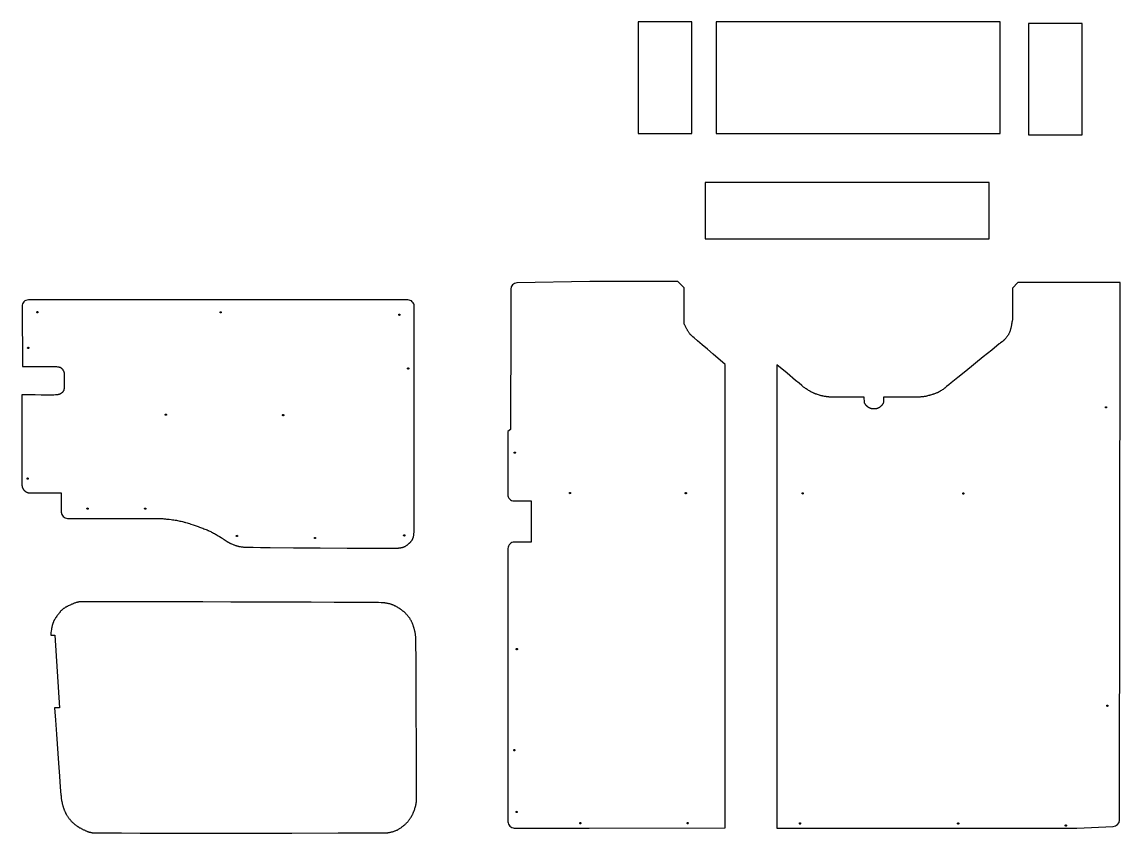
# Model space of a CAD drawing. Extents: x -4720 to 293, y -4033 to 4349.
# Drawn here: x -4589 to -1092, y -4033 to -1449 of the extents above; entities that cross this region are included whole.
import ezdxf

# ---------------------------------------------------------------- set-up
doc = ezdxf.new("R2010")
doc.units = 0
doc.layers.add('Default Layer', color=1, linetype='CONTINUOUS')

msp = doc.modelspace()

# ---------------------------------------------------------------- linework, layer by layer
at = {"layer": 'Default Layer'}
for points in [[(-2455.3, -1449.1), (-2626.3, -1449.1), (-2626.3, -1804.1), (-2455.3, -1804.1), (-2455.3, -1449.1)], [(-1473.5, -1449.1), (-2378.5, -1449.1), (-2378.5, -1804.1), (-1473.5, -1804.1), (-1473.5, -1449.1)], [(-1212.5, -1454.2), (-1383.5, -1454.2), (-1383.5, -1809.2), (-1212.5, -1809.2), (-1212.5, -1454.2)], [(-1508.8, -1960.3), (-2413.8, -1960.3), (-2413.8, -2140.3), (-1508.8, -2140.3), (-1508.8, -1960.3)], [(-4538.2, -2373.9), (-4538.2, -2374.1), (-4538.2, -2374.3), (-4538.3, -2374.5), (-4538.3, -2374.7), (-4538.4, -2374.9), (-4538.5, -2375.1), (-4538.6, -2375.2), (-4538.8, -2375.3), (-4538.9, -2375.5), (-4539.1, -2375.6), (-4539.2, -2375.7), (-4539.4, -2375.8), (-4539.6, -2375.8), (-4539.8, -2375.9), (-4540, -2375.9), (-4540.2, -2375.9), (-4540.4, -2375.9), (-4540.6, -2375.9), (-4540.8, -2375.8), (-4541, -2375.8), (-4541.1, -2375.7), (-4541.3, -2375.6), (-4541.4, -2375.5), (-4541.6, -2375.3), (-4541.7, -2375.2), (-4541.8, -2375.1), (-4541.9, -2374.9), (-4542, -2374.7), (-4542.1, -2374.5), (-4542.1, -2374.3), (-4542.2, -2374.1), (-4542.2, -2373.9), (-4542.2, -2373.7), (-4542.1, -2373.5), (-4542.1, -2373.3), (-4542, -2373.2), (-4541.9, -2373), (-4541.8, -2372.8), (-4541.7, -2372.7), (-4541.6, -2372.5), (-4541.4, -2372.4), (-4541.3, -2372.3), (-4541.1, -2372.2), (-4541, -2372.1), (-4540.8, -2372), (-4540.6, -2372), (-4540.4, -2371.9), (-4540.2, -2371.9), (-4540, -2371.9), (-4539.8, -2372), (-4539.6, -2372), (-4539.4, -2372.1), (-4539.2, -2372.2), (-4539.1, -2372.3), (-4538.9, -2372.4), (-4538.8, -2372.5), (-4538.6, -2372.7), (-4538.5, -2372.8), (-4538.4, -2373), (-4538.3, -2373.2), (-4538.3, -2373.3), (-4538.2, -2373.5), (-4538.2, -2373.7), (-4538.2, -2373.9)], [(-3954.4, -2374.2), (-3954.4, -2374.4), (-3954.4, -2374.6), (-3954.5, -2374.8), (-3954.5, -2374.9), (-3954.6, -2375.1), (-3954.7, -2375.3), (-3954.8, -2375.4), (-3955, -2375.6), (-3955.1, -2375.7), (-3955.3, -2375.8), (-3955.4, -2375.9), (-3955.6, -2376), (-3955.8, -2376.1), (-3956, -2376.1), (-3956.2, -2376.1), (-3956.4, -2376.2), (-3956.6, -2376.1), (-3956.8, -2376.1), (-3957, -2376.1), (-3957.2, -2376), (-3957.3, -2375.9), (-3957.5, -2375.8), (-3957.6, -2375.7), (-3957.8, -2375.6), (-3957.9, -2375.4), (-3958, -2375.3), (-3958.1, -2375.1), (-3958.2, -2374.9), (-3958.3, -2374.8), (-3958.3, -2374.6), (-3958.4, -2374.4), (-3958.4, -2374.2), (-3958.4, -2374), (-3958.3, -2373.8), (-3958.3, -2373.6), (-3958.2, -2373.4), (-3958.1, -2373.2), (-3958, -2373), (-3957.9, -2372.9), (-3957.8, -2372.7), (-3957.6, -2372.6), (-3957.5, -2372.5), (-3957.3, -2372.4), (-3957.2, -2372.3), (-3957, -2372.2), (-3956.8, -2372.2), (-3956.6, -2372.2), (-3956.4, -2372.2), (-3956.2, -2372.2), (-3956, -2372.2), (-3955.8, -2372.2), (-3955.6, -2372.3), (-3955.4, -2372.4), (-3955.3, -2372.5), (-3955.1, -2372.6), (-3955, -2372.7), (-3954.8, -2372.9), (-3954.7, -2373), (-3954.6, -2373.2), (-3954.5, -2373.4), (-3954.5, -2373.6), (-3954.4, -2373.8), (-3954.4, -2374), (-3954.4, -2374.2)], [(-3385.5, -2381.9), (-3385.5, -2382.1), (-3385.5, -2382.3), (-3385.6, -2382.5), (-3385.6, -2382.7), (-3385.7, -2382.8), (-3385.8, -2383), (-3385.9, -2383.2), (-3386.1, -2383.3), (-3386.2, -2383.4), (-3386.4, -2383.5), (-3386.5, -2383.6), (-3386.7, -2383.7), (-3386.9, -2383.8), (-3387.1, -2383.8), (-3387.3, -2383.9), (-3387.5, -2383.9), (-3387.7, -2383.9), (-3387.9, -2383.8), (-3388.1, -2383.8), (-3388.3, -2383.7), (-3388.4, -2383.6), (-3388.6, -2383.5), (-3388.7, -2383.4), (-3388.9, -2383.3), (-3389, -2383.2), (-3389.1, -2383), (-3389.2, -2382.8), (-3389.3, -2382.7), (-3389.4, -2382.5), (-3389.4, -2382.3), (-3389.5, -2382.1), (-3389.5, -2381.9), (-3389.5, -2381.7), (-3389.4, -2381.5), (-3389.4, -2381.3), (-3389.3, -2381.1), (-3389.2, -2380.9), (-3389.1, -2380.8), (-3389, -2380.6), (-3388.9, -2380.5), (-3388.7, -2380.3), (-3388.6, -2380.2), (-3388.4, -2380.1), (-3388.3, -2380), (-3388.1, -2380), (-3387.9, -2379.9), (-3387.7, -2379.9), (-3387.5, -2379.9), (-3387.3, -2379.9), (-3387.1, -2379.9), (-3386.9, -2380), (-3386.7, -2380), (-3386.5, -2380.1), (-3386.4, -2380.2), (-3386.2, -2380.3), (-3386.1, -2380.5), (-3385.9, -2380.6), (-3385.8, -2380.8), (-3385.7, -2380.9), (-3385.6, -2381.1), (-3385.6, -2381.3), (-3385.5, -2381.5), (-3385.5, -2381.7), (-3385.5, -2381.9)], [(-4567.5, -2487.7), (-4567.5, -2487.9), (-4567.5, -2488.1), (-4567.6, -2488.3), (-4567.6, -2488.5), (-4567.7, -2488.7), (-4567.8, -2488.8), (-4567.9, -2489), (-4568.1, -2489.1), (-4568.2, -2489.3), (-4568.4, -2489.4), (-4568.5, -2489.5), (-4568.7, -2489.6), (-4568.9, -2489.6), (-4569.1, -2489.7), (-4569.3, -2489.7), (-4569.5, -2489.7), (-4569.7, -2489.7), (-4569.9, -2489.7), (-4570.1, -2489.6), (-4570.3, -2489.6), (-4570.4, -2489.5), (-4570.6, -2489.4), (-4570.7, -2489.3), (-4570.9, -2489.1), (-4571, -2489), (-4571.1, -2488.8), (-4571.2, -2488.7), (-4571.3, -2488.5), (-4571.4, -2488.3), (-4571.4, -2488.1), (-4571.5, -2487.9), (-4571.5, -2487.7), (-4571.5, -2487.5), (-4571.4, -2487.3), (-4571.4, -2487.1), (-4571.3, -2486.9), (-4571.2, -2486.8), (-4571.1, -2486.6), (-4571, -2486.5), (-4570.9, -2486.3), (-4570.7, -2486.2), (-4570.6, -2486.1), (-4570.4, -2486), (-4570.3, -2485.9), (-4570.1, -2485.8), (-4569.9, -2485.8), (-4569.7, -2485.7), (-4569.5, -2485.7), (-4569.3, -2485.7), (-4569.1, -2485.8), (-4568.9, -2485.8), (-4568.7, -2485.9), (-4568.5, -2486), (-4568.4, -2486.1), (-4568.2, -2486.2), (-4568.1, -2486.3), (-4567.9, -2486.5), (-4567.8, -2486.6), (-4567.7, -2486.8), (-4567.6, -2486.9), (-4567.6, -2487.1), (-4567.5, -2487.3), (-4567.5, -2487.5), (-4567.5, -2487.7)], [(-3357.3, -2553.1), (-3357.3, -2553.3), (-3357.3, -2553.5), (-3357.4, -2553.7), (-3357.4, -2553.9), (-3357.5, -2554), (-3357.6, -2554.2), (-3357.7, -2554.3), (-3357.9, -2554.5), (-3358, -2554.6), (-3358.2, -2554.7), (-3358.3, -2554.8), (-3358.5, -2554.9), (-3358.7, -2555), (-3358.9, -2555), (-3359.1, -2555.1), (-3359.3, -2555.1), (-3359.5, -2555.1), (-3359.7, -2555), (-3359.9, -2555), (-3360.1, -2554.9), (-3360.2, -2554.8), (-3360.4, -2554.7), (-3360.5, -2554.6), (-3360.7, -2554.5), (-3360.8, -2554.3), (-3360.9, -2554.2), (-3361, -2554), (-3361.1, -2553.9), (-3361.2, -2553.7), (-3361.2, -2553.5), (-3361.3, -2553.3), (-3361.3, -2553.1), (-3361.3, -2552.9), (-3361.2, -2552.7), (-3361.2, -2552.5), (-3361.1, -2552.3), (-3361, -2552.1), (-3360.9, -2552), (-3360.8, -2551.8), (-3360.7, -2551.7), (-3360.5, -2551.5), (-3360.4, -2551.4), (-3360.2, -2551.3), (-3360.1, -2551.2), (-3359.9, -2551.2), (-3359.7, -2551.1), (-3359.5, -2551.1), (-3359.3, -2551.1), (-3359.1, -2551.1), (-3358.9, -2551.1), (-3358.7, -2551.2), (-3358.5, -2551.2), (-3358.3, -2551.3), (-3358.2, -2551.4), (-3358, -2551.5), (-3357.9, -2551.7), (-3357.7, -2551.8), (-3357.6, -2552), (-3357.5, -2552.1), (-3357.4, -2552.3), (-3357.4, -2552.5), (-3357.3, -2552.7), (-3357.3, -2552.9), (-3357.3, -2553.1)], [(-1138.7, -2677.1), (-1138.7, -2676.9), (-1138.7, -2676.7), (-1138.6, -2676.5), (-1138.6, -2676.3), (-1138.5, -2676.1), (-1138.4, -2676), (-1138.3, -2675.8), (-1138.1, -2675.7), (-1138, -2675.6), (-1137.8, -2675.4), (-1137.7, -2675.3), (-1137.5, -2675.3), (-1137.3, -2675.2), (-1137.1, -2675.1), (-1136.9, -2675.1), (-1136.7, -2675.1), (-1136.5, -2675.1), (-1136.3, -2675.1), (-1136.1, -2675.2), (-1135.9, -2675.3), (-1135.8, -2675.3), (-1135.6, -2675.4), (-1135.4, -2675.6), (-1135.3, -2675.7), (-1135.2, -2675.8), (-1135.1, -2676), (-1135, -2676.1), (-1134.9, -2676.3), (-1134.8, -2676.5), (-1134.8, -2676.7), (-1134.7, -2676.9), (-1134.7, -2677.1), (-1134.7, -2677.3), (-1134.8, -2677.5), (-1134.8, -2677.7), (-1134.9, -2677.9), (-1135, -2678), (-1135.1, -2678.2), (-1135.2, -2678.4), (-1135.3, -2678.5), (-1135.4, -2678.6), (-1135.6, -2678.8), (-1135.8, -2678.9), (-1135.9, -2678.9), (-1136.1, -2679), (-1136.3, -2679.1), (-1136.5, -2679.1), (-1136.7, -2679.1), (-1136.9, -2679.1), (-1137.1, -2679.1), (-1137.3, -2679), (-1137.5, -2678.9), (-1137.7, -2678.9), (-1137.8, -2678.8), (-1138, -2678.6), (-1138.1, -2678.5), (-1138.3, -2678.4), (-1138.4, -2678.2), (-1138.5, -2678), (-1138.6, -2677.9), (-1138.6, -2677.7), (-1138.7, -2677.5), (-1138.7, -2677.3), (-1138.7, -2677.1)], [(-4129.2, -2700.5), (-4129.2, -2700.7), (-4129.2, -2700.9), (-4129.3, -2701.1), (-4129.3, -2701.3), (-4129.4, -2701.4), (-4129.5, -2701.6), (-4129.6, -2701.8), (-4129.8, -2701.9), (-4129.9, -2702), (-4130.1, -2702.1), (-4130.2, -2702.2), (-4130.4, -2702.3), (-4130.6, -2702.4), (-4130.8, -2702.4), (-4131, -2702.5), (-4131.2, -2702.5), (-4131.4, -2702.5), (-4131.6, -2702.4), (-4131.8, -2702.4), (-4132, -2702.3), (-4132.1, -2702.2), (-4132.3, -2702.1), (-4132.4, -2702), (-4132.6, -2701.9), (-4132.7, -2701.8), (-4132.8, -2701.6), (-4132.9, -2701.4), (-4133, -2701.3), (-4133.1, -2701.1), (-4133.1, -2700.9), (-4133.2, -2700.7), (-4133.2, -2700.5), (-4133.2, -2700.3), (-4133.1, -2700.1), (-4133.1, -2699.9), (-4133, -2699.7), (-4132.9, -2699.5), (-4132.8, -2699.4), (-4132.7, -2699.2), (-4132.6, -2699.1), (-4132.4, -2698.9), (-4132.3, -2698.8), (-4132.1, -2698.7), (-4132, -2698.6), (-4131.8, -2698.6), (-4131.6, -2698.5), (-4131.4, -2698.5), (-4131.2, -2698.5), (-4131, -2698.5), (-4130.8, -2698.5), (-4130.6, -2698.6), (-4130.4, -2698.6), (-4130.2, -2698.7), (-4130.1, -2698.8), (-4129.9, -2698.9), (-4129.8, -2699.1), (-4129.6, -2699.2), (-4129.5, -2699.4), (-4129.4, -2699.5), (-4129.3, -2699.7), (-4129.3, -2699.9), (-4129.2, -2700.1), (-4129.2, -2700.3), (-4129.2, -2700.5)], [(-3755.7, -2701.9), (-3755.7, -2702.1), (-3755.7, -2702.3), (-3755.8, -2702.5), (-3755.8, -2702.6), (-3755.9, -2702.8), (-3756, -2703), (-3756.1, -2703.1), (-3756.3, -2703.3), (-3756.4, -2703.4), (-3756.6, -2703.5), (-3756.7, -2703.6), (-3756.9, -2703.7), (-3757.1, -2703.8), (-3757.3, -2703.8), (-3757.5, -2703.9), (-3757.7, -2703.9), (-3757.9, -2703.9), (-3758.1, -2703.8), (-3758.3, -2703.8), (-3758.5, -2703.7), (-3758.6, -2703.6), (-3758.8, -2703.5), (-3758.9, -2703.4), (-3759.1, -2703.3), (-3759.2, -2703.1), (-3759.3, -2703), (-3759.4, -2702.8), (-3759.5, -2702.6), (-3759.6, -2702.5), (-3759.6, -2702.3), (-3759.7, -2702.1), (-3759.7, -2701.9), (-3759.7, -2701.7), (-3759.6, -2701.5), (-3759.6, -2701.3), (-3759.5, -2701.1), (-3759.4, -2700.9), (-3759.3, -2700.7), (-3759.2, -2700.6), (-3759.1, -2700.5), (-3758.9, -2700.3), (-3758.8, -2700.2), (-3758.6, -2700.1), (-3758.5, -2700), (-3758.3, -2700), (-3758.1, -2699.9), (-3757.9, -2699.9), (-3757.7, -2699.9), (-3757.5, -2699.9), (-3757.3, -2699.9), (-3757.1, -2700), (-3756.9, -2700), (-3756.7, -2700.1), (-3756.6, -2700.2), (-3756.4, -2700.3), (-3756.3, -2700.5), (-3756.1, -2700.6), (-3756, -2700.7), (-3755.9, -2700.9), (-3755.8, -2701.1), (-3755.8, -2701.3), (-3755.7, -2701.5), (-3755.7, -2701.7), (-3755.7, -2701.9)], [(-4569.2, -2904), (-4569.2, -2904.2), (-4569.2, -2904.4), (-4569.3, -2904.6), (-4569.3, -2904.7), (-4569.4, -2904.9), (-4569.5, -2905.1), (-4569.6, -2905.2), (-4569.8, -2905.4), (-4569.9, -2905.5), (-4570.1, -2905.6), (-4570.2, -2905.7), (-4570.4, -2905.8), (-4570.6, -2905.9), (-4570.8, -2905.9), (-4571, -2906), (-4571.2, -2906), (-4571.4, -2906), (-4571.6, -2905.9), (-4571.8, -2905.9), (-4572, -2905.8), (-4572.1, -2905.7), (-4572.3, -2905.6), (-4572.4, -2905.5), (-4572.6, -2905.4), (-4572.7, -2905.2), (-4572.8, -2905.1), (-4572.9, -2904.9), (-4573, -2904.7), (-4573.1, -2904.6), (-4573.1, -2904.4), (-4573.2, -2904.2), (-4573.2, -2904), (-4573.2, -2903.8), (-4573.1, -2903.6), (-4573.1, -2903.4), (-4573, -2903.2), (-4572.9, -2903), (-4572.8, -2902.8), (-4572.7, -2902.7), (-4572.6, -2902.6), (-4572.4, -2902.4), (-4572.3, -2902.3), (-4572.1, -2902.2), (-4572, -2902.1), (-4571.8, -2902.1), (-4571.6, -2902), (-4571.4, -2902), (-4571.2, -2902), (-4571, -2902), (-4570.8, -2902), (-4570.6, -2902.1), (-4570.4, -2902.1), (-4570.2, -2902.2), (-4570.1, -2902.3), (-4569.9, -2902.4), (-4569.8, -2902.6), (-4569.6, -2902.7), (-4569.5, -2902.8), (-4569.4, -2903), (-4569.3, -2903.2), (-4569.3, -2903.4), (-4569.2, -2903.6), (-4569.2, -2903.8), (-4569.2, -2904)], [(-4378.3, -2999.7), (-4378.3, -2999.9), (-4378.3, -3000.1), (-4378.4, -3000.3), (-4378.4, -3000.5), (-4378.5, -3000.7), (-4378.6, -3000.8), (-4378.7, -3001), (-4378.9, -3001.1), (-4379, -3001.3), (-4379.2, -3001.4), (-4379.3, -3001.5), (-4379.5, -3001.6), (-4379.7, -3001.6), (-4379.9, -3001.7), (-4380.1, -3001.7), (-4380.3, -3001.7), (-4380.5, -3001.7), (-4380.7, -3001.7), (-4380.9, -3001.6), (-4381.1, -3001.6), (-4381.2, -3001.5), (-4381.4, -3001.4), (-4381.5, -3001.3), (-4381.7, -3001.1), (-4381.8, -3001), (-4381.9, -3000.8), (-4382, -3000.7), (-4382.1, -3000.5), (-4382.2, -3000.3), (-4382.2, -3000.1), (-4382.3, -2999.9), (-4382.3, -2999.7), (-4382.3, -2999.5), (-4382.2, -2999.3), (-4382.2, -2999.1), (-4382.1, -2998.9), (-4382, -2998.8), (-4381.9, -2998.6), (-4381.8, -2998.4), (-4381.7, -2998.3), (-4381.5, -2998.2), (-4381.4, -2998.1), (-4381.2, -2998), (-4381.1, -2997.9), (-4380.9, -2997.8), (-4380.7, -2997.8), (-4380.5, -2997.7), (-4380.3, -2997.7), (-4380.1, -2997.7), (-4379.9, -2997.8), (-4379.7, -2997.8), (-4379.5, -2997.9), (-4379.3, -2998), (-4379.2, -2998.1), (-4379, -2998.2), (-4378.9, -2998.3), (-4378.7, -2998.4), (-4378.6, -2998.6), (-4378.5, -2998.8), (-4378.4, -2998.9), (-4378.4, -2999.1), (-4378.3, -2999.3), (-4378.3, -2999.5), (-4378.3, -2999.7)], [(-4194.9, -2999.7), (-4194.9, -2999.9), (-4194.9, -3000.1), (-4195, -3000.3), (-4195, -3000.5), (-4195.1, -3000.7), (-4195.2, -3000.8), (-4195.3, -3001), (-4195.5, -3001.1), (-4195.6, -3001.3), (-4195.8, -3001.4), (-4195.9, -3001.5), (-4196.1, -3001.6), (-4196.3, -3001.6), (-4196.5, -3001.7), (-4196.7, -3001.7), (-4196.9, -3001.7), (-4197.1, -3001.7), (-4197.3, -3001.7), (-4197.5, -3001.6), (-4197.7, -3001.6), (-4197.8, -3001.5), (-4198, -3001.4), (-4198.1, -3001.3), (-4198.3, -3001.1), (-4198.4, -3001), (-4198.5, -3000.8), (-4198.6, -3000.7), (-4198.7, -3000.5), (-4198.8, -3000.3), (-4198.8, -3000.1), (-4198.9, -2999.9), (-4198.9, -2999.7), (-4198.9, -2999.5), (-4198.8, -2999.3), (-4198.8, -2999.1), (-4198.7, -2998.9), (-4198.6, -2998.8), (-4198.5, -2998.6), (-4198.4, -2998.4), (-4198.3, -2998.3), (-4198.1, -2998.2), (-4198, -2998.1), (-4197.8, -2998), (-4197.7, -2997.9), (-4197.5, -2997.8), (-4197.3, -2997.8), (-4197.1, -2997.7), (-4196.9, -2997.7), (-4196.7, -2997.7), (-4196.5, -2997.8), (-4196.3, -2997.8), (-4196.1, -2997.9), (-4195.9, -2998), (-4195.8, -2998.1), (-4195.6, -2998.2), (-4195.5, -2998.3), (-4195.3, -2998.4), (-4195.2, -2998.6), (-4195.1, -2998.8), (-4195, -2998.9), (-4195, -2999.1), (-4194.9, -2999.3), (-4194.9, -2999.5), (-4194.9, -2999.7)], [(-3902.7, -3086.8), (-3902.7, -3087), (-3902.7, -3087.2), (-3902.8, -3087.4), (-3902.8, -3087.6), (-3902.9, -3087.8), (-3903, -3087.9), (-3903.1, -3088.1), (-3903.3, -3088.2), (-3903.4, -3088.4), (-3903.6, -3088.5), (-3903.7, -3088.6), (-3903.9, -3088.7), (-3904.1, -3088.7), (-3904.3, -3088.8), (-3904.5, -3088.8), (-3904.7, -3088.8), (-3904.9, -3088.8), (-3905.1, -3088.8), (-3905.3, -3088.7), (-3905.5, -3088.7), (-3905.6, -3088.6), (-3905.8, -3088.5), (-3905.9, -3088.4), (-3906.1, -3088.2), (-3906.2, -3088.1), (-3906.3, -3087.9), (-3906.4, -3087.8), (-3906.5, -3087.6), (-3906.6, -3087.4), (-3906.6, -3087.2), (-3906.7, -3087), (-3906.7, -3086.8), (-3906.7, -3086.6), (-3906.6, -3086.4), (-3906.6, -3086.2), (-3906.5, -3086), (-3906.4, -3085.9), (-3906.3, -3085.7), (-3906.2, -3085.6), (-3906.1, -3085.4), (-3905.9, -3085.3), (-3905.8, -3085.2), (-3905.6, -3085.1), (-3905.5, -3085), (-3905.3, -3084.9), (-3905.1, -3084.9), (-3904.9, -3084.8), (-3904.7, -3084.8), (-3904.5, -3084.8), (-3904.3, -3084.9), (-3904.1, -3084.9), (-3903.9, -3085), (-3903.7, -3085.1), (-3903.6, -3085.2), (-3903.4, -3085.3), (-3903.3, -3085.4), (-3903.1, -3085.6), (-3903, -3085.7), (-3902.9, -3085.9), (-3902.8, -3086), (-3902.8, -3086.2), (-3902.7, -3086.4), (-3902.7, -3086.6), (-3902.7, -3086.8)], [(-3654, -3093.4), (-3654, -3093.6), (-3654, -3093.8), (-3654.1, -3094), (-3654.1, -3094.2), (-3654.2, -3094.4), (-3654.3, -3094.6), (-3654.4, -3094.7), (-3654.6, -3094.8), (-3654.7, -3095), (-3654.9, -3095.1), (-3655, -3095.2), (-3655.2, -3095.3), (-3655.4, -3095.3), (-3655.6, -3095.4), (-3655.8, -3095.4), (-3656, -3095.4), (-3656.2, -3095.4), (-3656.4, -3095.4), (-3656.6, -3095.3), (-3656.8, -3095.3), (-3656.9, -3095.2), (-3657.1, -3095.1), (-3657.2, -3095), (-3657.4, -3094.8), (-3657.5, -3094.7), (-3657.6, -3094.6), (-3657.7, -3094.4), (-3657.8, -3094.2), (-3657.9, -3094), (-3657.9, -3093.8), (-3658, -3093.6), (-3658, -3093.4), (-3658, -3093.2), (-3657.9, -3093), (-3657.9, -3092.8), (-3657.8, -3092.7), (-3657.7, -3092.5), (-3657.6, -3092.3), (-3657.5, -3092.2), (-3657.4, -3092), (-3657.2, -3091.9), (-3657.1, -3091.8), (-3656.9, -3091.7), (-3656.8, -3091.6), (-3656.6, -3091.5), (-3656.4, -3091.5), (-3656.2, -3091.4), (-3656, -3091.4), (-3655.8, -3091.4), (-3655.6, -3091.5), (-3655.4, -3091.5), (-3655.2, -3091.6), (-3655, -3091.7), (-3654.9, -3091.8), (-3654.7, -3091.9), (-3654.6, -3092), (-3654.4, -3092.2), (-3654.3, -3092.3), (-3654.2, -3092.5), (-3654.1, -3092.7), (-3654.1, -3092.8), (-3654, -3093), (-3654, -3093.2), (-3654, -3093.4)], [(-3369.6, -3085), (-3369.6, -3085.3), (-3369.6, -3085.4), (-3369.7, -3085.6), (-3369.7, -3085.8), (-3369.8, -3086), (-3369.9, -3086.2), (-3370, -3086.3), (-3370.2, -3086.5), (-3370.3, -3086.6), (-3370.5, -3086.7), (-3370.6, -3086.8), (-3370.8, -3086.9), (-3371, -3087), (-3371.2, -3087), (-3371.4, -3087), (-3371.6, -3087), (-3371.8, -3087), (-3372, -3087), (-3372.2, -3087), (-3372.4, -3086.9), (-3372.5, -3086.8), (-3372.7, -3086.7), (-3372.8, -3086.6), (-3373, -3086.5), (-3373.1, -3086.3), (-3373.2, -3086.2), (-3373.3, -3086), (-3373.4, -3085.8), (-3373.5, -3085.6), (-3373.5, -3085.4), (-3373.6, -3085.3), (-3373.6, -3085), (-3373.6, -3084.8), (-3373.5, -3084.6), (-3373.5, -3084.5), (-3373.4, -3084.3), (-3373.3, -3084.1), (-3373.2, -3083.9), (-3373.1, -3083.8), (-3373, -3083.6), (-3372.8, -3083.5), (-3372.7, -3083.4), (-3372.5, -3083.3), (-3372.4, -3083.2), (-3372.2, -3083.1), (-3372, -3083.1), (-3371.8, -3083.1), (-3371.6, -3083), (-3371.4, -3083.1), (-3371.2, -3083.1), (-3371, -3083.1), (-3370.8, -3083.2), (-3370.6, -3083.3), (-3370.5, -3083.4), (-3370.3, -3083.5), (-3370.2, -3083.6), (-3370, -3083.8), (-3369.9, -3083.9), (-3369.8, -3084.1), (-3369.7, -3084.3), (-3369.7, -3084.5), (-3369.6, -3084.6), (-3369.6, -3084.8), (-3369.6, -3085)], [(-4408, -3297.2), (-4409, -3297.4), (-4410, -3297.6), (-4411, -3297.8), (-4412.1, -3298), (-4413.1, -3298.3), (-4414.2, -3298.6), (-4416.3, -3299.2), (-4418.4, -3299.9), (-4420.5, -3300.6), (-4422.6, -3301.3), (-4424.7, -3302.1), (-4426.7, -3302.9), (-4428.7, -3303.7), (-4430.6, -3304.5), (-4432.5, -3305.3), (-4434.2, -3306.1), (-4435.9, -3306.9), (-4439, -3308.3), (-4441.8, -3309.6), (-4443.2, -3310.3), (-4444.6, -3311.1), (-4446, -3311.8), (-4447.4, -3312.6), (-4448.8, -3313.3), (-4450.2, -3314.1), (-4451.6, -3314.9), (-4452.9, -3315.8), (-4454.2, -3316.6), (-4455.5, -3317.4), (-4456.8, -3318.3), (-4458, -3319.2), (-4459.1, -3320.1), (-4460.3, -3321), (-4461.3, -3321.9), (-4462.4, -3322.9), (-4463.4, -3323.8), (-4464.4, -3324.8), (-4465.4, -3325.9), (-4466.4, -3326.9), (-4467.3, -3328), (-4468.2, -3329.1), (-4469.1, -3330.2), (-4470, -3331.3), (-4471.8, -3333.5), (-4473.5, -3335.8), (-4475.3, -3338.1), (-4477, -3340.4), (-4478.8, -3342.8), (-4480.5, -3345.3), (-4481.4, -3346.6), (-4482.2, -3347.9), (-4483, -3349.1), (-4483.8, -3350.4), (-4484.6, -3351.6), (-4485.3, -3352.9), (-4486, -3354.1), (-4486.7, -3355.3), (-4487.3, -3356.4), (-4487.9, -3357.6), (-4488.4, -3358.7), (-4488.9, -3359.8), (-4489.3, -3361), (-4489.8, -3362.1), (-4490.2, -3363.3), (-4490.6, -3364.4), (-4491, -3365.6), (-4491.4, -3366.8), (-4491.8, -3368), (-4492.1, -3369.2), (-4492.8, -3371.6), (-4493.4, -3374), (-4494, -3376.4), (-4494.2, -3377.6), (-4494.5, -3379), (-4494.8, -3380.4), (-4495, -3382), (-4495.5, -3385.2), (-4496, -3388.6), (-4496.9, -3395.8), (-4497.4, -3399.3), (-4497.9, -3402.7), (-4484.7, -3402.7), (-4469.8, -3633.9), (-4485.9, -3633.9), (-4482.9, -3673.5), (-4479.7, -3718.1), (-4472.9, -3810.4), (-4469.9, -3852.1), (-4468.5, -3870.4), (-4467.3, -3886.6), (-4466.2, -3900.3), (-4465.3, -3911.1), (-4465, -3915.3), (-4464.7, -3918.6), (-4464.4, -3921), (-4464.3, -3922.5), (-4464, -3924.4), (-4463.6, -3926.3), (-4463.3, -3928.3), (-4463, -3930.3), (-4462.6, -3932.2), (-4462.2, -3934.2), (-4461.8, -3936.2), (-4461.4, -3938.1), (-4460.9, -3940), (-4460.5, -3941.9), (-4460, -3943.8), (-4459.5, -3945.6), (-4459, -3947.4), (-4458.5, -3949.2), (-4458, -3950.9), (-4457.5, -3952.5), (-4456.9, -3954.1), (-4456.4, -3955.6), (-4455.8, -3957.2), (-4455.2, -3958.8), (-4454.6, -3960.4), (-4453.9, -3961.9), (-4453.3, -3963.5), (-4452.6, -3965), (-4451.9, -3966.5), (-4451.2, -3968.1), (-4450.4, -3969.6), (-4449.7, -3971.1), (-4448.9, -3972.5), (-4448.1, -3974), (-4447.2, -3975.4), (-4446.4, -3976.9), (-4445.4, -3978.3), (-4444.4, -3979.8), (-4443.3, -3981.4), (-4442.2, -3983), (-4441, -3984.6), (-4439.8, -3986.2), (-4438.5, -3987.9), (-4437.2, -3989.5), (-4435.9, -3991.1), (-4434.5, -3992.7), (-4433.2, -3994.2), (-4431.9, -3995.7), (-4430.5, -3997.2), (-4429.2, -3998.5), (-4428, -3999.8), (-4426.8, -4001), (-4425.5, -4002.1), (-4424.3, -4003.2), (-4423, -4004.3), (-4421.8, -4005.3), (-4420.5, -4006.3), (-4419.1, -4007.3), (-4417.8, -4008.3), (-4416.4, -4009.3), (-4415.1, -4010.2), (-4413.7, -4011.1), (-4412.3, -4012), (-4410.9, -4012.9), (-4409.5, -4013.8), (-4408.1, -4014.7), (-4405.3, -4016.4), (-4403.8, -4017.2), (-4402.2, -4018.1), (-4400.5, -4019), (-4398.8, -4019.9), (-4397, -4020.9), (-4395.2, -4021.8), (-4393.3, -4022.7), (-4391.5, -4023.6), (-4389.6, -4024.4), (-4387.8, -4025.2), (-4386.1, -4026), (-4384.4, -4026.7), (-4382.8, -4027.4), (-4381.3, -4028), (-4379.9, -4028.5), (-4378.7, -4029), (-4377.5, -4029.4), (-4376.3, -4029.7), (-4375.1, -4030.1), (-4373.9, -4030.4), (-4372.6, -4030.7), (-4371.4, -4031), (-4370.2, -4031.3), (-4369, -4031.5), (-4367.7, -4031.8), (-4366.5, -4032), (-4365.3, -4032.2), (-4364, -4032.4), (-4361.5, -4032.7), (-4359.1, -4033), (-4358.1, -4033), (-4355.8, -4033), (-4347.7, -4033.1), (-4334.9, -4033.1), (-4317.8, -4033.2), (-4272, -4033.2), (-4213, -4033.3), (-4143.5, -4033.3), (-4066, -4033.3), (-3897.8, -4033.3), (-3729.6, -4033.3), (-3582.6, -4033.2), (-3523.7, -4033.1), (-3478, -4033.1), (-3448.2, -4033), (-3440, -4033), (-3436.9, -4033), (-3432.2, -4032.8), (-3429.8, -4032.7), (-3427.5, -4032.5), (-3425.2, -4032.3), (-3424, -4032.2), (-3422.9, -4032), (-3421.7, -4031.9), (-3420.5, -4031.7), (-3419.4, -4031.5), (-3418.3, -4031.3), (-3417, -4031), (-3415.7, -4030.7), (-3414.2, -4030.3), (-3412.7, -4029.9), (-3411, -4029.5), (-3409.3, -4029), (-3407.5, -4028.5), (-3405.7, -4027.9), (-3403.9, -4027.3), (-3402, -4026.7), (-3400.2, -4026), (-3398.4, -4025.3), (-3396.6, -4024.6), (-3394.8, -4023.8), (-3393.2, -4023), (-3392.3, -4022.6), (-3391.6, -4022.2), (-3390.8, -4021.7), (-3390, -4021.3), (-3388.3, -4020.3), (-3386.5, -4019.2), (-3384.7, -4018), (-3382.9, -4016.7), (-3381, -4015.3), (-3379.1, -4014), (-3377.3, -4012.5), (-3375.4, -4011.1), (-3373.6, -4009.6), (-3371.8, -4008.1), (-3370.1, -4006.7), (-3368.5, -4005.2), (-3367, -4003.8), (-3365.6, -4002.5), (-3364.3, -4001.2), (-3363, -3999.9), (-3361.8, -3998.6), (-3360.6, -3997.2), (-3359.4, -3995.8), (-3358.2, -3994.3), (-3357.1, -3992.8), (-3356, -3991.4), (-3354.9, -3989.9), (-3353.8, -3988.4), (-3352.8, -3986.9), (-3351.8, -3985.4), (-3350.9, -3984), (-3350, -3982.5), (-3349.1, -3981.1), (-3348.3, -3979.8), (-3347.6, -3978.5), (-3346.8, -3977.2), (-3346.1, -3975.9), (-3345.5, -3974.5), (-3344.8, -3973.2), (-3344.2, -3971.8), (-3343.6, -3970.4), (-3343, -3969), (-3342.4, -3967.6), (-3341.8, -3966.2), (-3341.3, -3964.8), (-3340.3, -3962.1), (-3339.3, -3959.4), (-3338.5, -3956.8), (-3337.6, -3954.2), (-3336.8, -3951.6), (-3336, -3949), (-3335.7, -3947.7), (-3335.3, -3946.4), (-3335, -3945.1), (-3334.7, -3943.8), (-3334.4, -3942.5), (-3334.1, -3941.2), (-3333.9, -3939.9), (-3333.6, -3938.5), (-3333.4, -3937.2), (-3333.3, -3935.9), (-3333.2, -3935.2), (-3333.2, -3933.8), (-3333.1, -3928.9), (-3333.1, -3921.5), (-3333, -3911.6), (-3333, -3885.6), (-3333, -3852.1), (-3333.1, -3812.7), (-3333.1, -3769), (-3333.2, -3722.2), (-3333.4, -3673.9), (-3333.5, -3625.6), (-3333.7, -3578.7), (-3333.9, -3534.7), (-3334.1, -3495.1), (-3334.3, -3461.2), (-3334.4, -3447), (-3334.5, -3434.7), (-3334.6, -3424.6), (-3334.8, -3416.9), (-3334.9, -3411.7), (-3334.9, -3410.1), (-3335, -3409.3), (-3335.2, -3407.3), (-3335.4, -3405.2), (-3335.7, -3403.1), (-3336, -3401), (-3336.3, -3399), (-3336.7, -3396.9), (-3337.1, -3394.8), (-3337.5, -3392.7), (-3337.9, -3390.7), (-3338.3, -3388.7), (-3338.8, -3386.7), (-3339.2, -3384.8), (-3339.7, -3382.9), (-3340.2, -3381), (-3340.7, -3379.3), (-3341.3, -3377.6), (-3341.8, -3375.9), (-3342.3, -3374.3), (-3342.9, -3372.6), (-3343.5, -3371), (-3344.1, -3369.3), (-3344.7, -3367.7), (-3345.4, -3366.1), (-3346.1, -3364.5), (-3346.8, -3362.9), (-3347.5, -3361.3), (-3348.2, -3359.7), (-3349, -3358.1), (-3349.8, -3356.6), (-3350.7, -3355.1), (-3351.6, -3353.6), (-3352.5, -3352.1), (-3353.4, -3350.6), (-3354.4, -3349.1), (-3355.5, -3347.6), (-3356.6, -3346.1), (-3357.8, -3344.6), (-3359, -3343.1), (-3360.2, -3341.6), (-3361.4, -3340.1), (-3362.7, -3338.7), (-3364, -3337.3), (-3365.2, -3335.9), (-3366.5, -3334.6), (-3367.7, -3333.3), (-3368.9, -3332.1), (-3370.1, -3331), (-3371.3, -3329.9), (-3372.4, -3328.8), (-3373.6, -3327.8), (-3374.7, -3326.9), (-3375.9, -3325.9), (-3377.1, -3324.9), (-3378.4, -3324), (-3379.6, -3323.1), (-3380.9, -3322.2), (-3382.2, -3321.3), (-3383.4, -3320.5), (-3386, -3318.8), (-3388.6, -3317.2), (-3391.2, -3315.6), (-3393.7, -3314), (-3396.3, -3312.5), (-3399, -3311), (-3400.3, -3310.3), (-3401.6, -3309.6), (-3403, -3308.9), (-3404.3, -3308.2), (-3405.7, -3307.6), (-3407.1, -3307), (-3408.4, -3306.4), (-3409.8, -3305.8), (-3411.2, -3305.3), (-3412.7, -3304.8), (-3414.1, -3304.3), (-3415.7, -3303.9), (-3417.3, -3303.4), (-3419, -3303), (-3420.8, -3302.6), (-3422.6, -3302.2), (-3424.4, -3301.9), (-3426.3, -3301.5), (-3428.2, -3301.2), (-3430.1, -3300.9), (-3432.1, -3300.6), (-3434, -3300.3), (-3435.9, -3300.1), (-3437.8, -3299.9), (-3439.7, -3299.7), (-3441.6, -3299.5), (-3442.7, -3299.4), (-3445.2, -3299.4), (-3453.9, -3299.3), (-3467.4, -3299.2), (-3485.4, -3299), (-3533.4, -3298.8), (-3595.1, -3298.5), (-3667.8, -3298.2), (-3748.8, -3297.9), (-3835.2, -3297.6), (-3924.4, -3297.3), (-4013.5, -3297), (-4100, -3296.8), (-4181, -3296.7), (-4218.6, -3296.7), (-4253.8, -3296.6), (-4286.2, -3296.6), (-4315.6, -3296.6), (-4341.5, -3296.6), (-4363.7, -3296.7), (-4381.8, -3296.8), (-4389.2, -3296.8), (-4395.4, -3296.9), (-4400.5, -3296.9), (-4404.3, -3297), (-4406.8, -3297.1), (-4407.5, -3297.1), (-4408, -3297.2)], [(-1134.5, -3627.9), (-1134.5, -3627.7), (-1134.4, -3627.5), (-1134.4, -3627.3), (-1134.3, -3627.1), (-1134.2, -3626.9), (-1134.1, -3626.8), (-1134, -3626.6), (-1133.9, -3626.5), (-1133.8, -3626.3), (-1133.6, -3626.2), (-1133.4, -3626.1), (-1133.3, -3626), (-1133.1, -3626), (-1132.9, -3625.9), (-1132.7, -3625.9), (-1132.5, -3625.9), (-1132.3, -3625.9), (-1132.1, -3625.9), (-1131.9, -3626), (-1131.7, -3626), (-1131.5, -3626.1), (-1131.4, -3626.2), (-1131.2, -3626.3), (-1131.1, -3626.5), (-1130.9, -3626.6), (-1130.8, -3626.8), (-1130.7, -3626.9), (-1130.6, -3627.1), (-1130.6, -3627.3), (-1130.5, -3627.5), (-1130.5, -3627.7), (-1130.5, -3627.9), (-1130.5, -3628.1), (-1130.5, -3628.3), (-1130.6, -3628.5), (-1130.6, -3628.7), (-1130.7, -3628.8), (-1130.8, -3629), (-1130.9, -3629.1), (-1131.1, -3629.3), (-1131.2, -3629.4), (-1131.4, -3629.5), (-1131.5, -3629.6), (-1131.7, -3629.7), (-1131.9, -3629.8), (-1132.1, -3629.8), (-1132.3, -3629.9), (-1132.5, -3629.9), (-1132.7, -3629.9), (-1132.9, -3629.8), (-1133.1, -3629.8), (-1133.3, -3629.7), (-1133.4, -3629.6), (-1133.6, -3629.5), (-1133.8, -3629.4), (-1133.9, -3629.3), (-1134, -3629.1), (-1134.1, -3629), (-1134.2, -3628.8), (-1134.3, -3628.7), (-1134.4, -3628.5), (-1134.4, -3628.3), (-1134.5, -3628.1), (-1134.5, -3627.9)], [(-1266.4, -4009.3), (-1266.3, -4009.1), (-1266.3, -4008.9), (-1266.3, -4008.7), (-1266.2, -4008.5), (-1266.1, -4008.4), (-1266, -4008.2), (-1265.9, -4008), (-1265.8, -4007.9), (-1265.6, -4007.8), (-1265.5, -4007.7), (-1265.3, -4007.6), (-1265.1, -4007.5), (-1264.9, -4007.4), (-1264.8, -4007.3), (-1264.6, -4007.3), (-1264.4, -4007.3), (-1264.1, -4007.3), (-1263.9, -4007.3), (-1263.8, -4007.4), (-1263.6, -4007.5), (-1263.4, -4007.6), (-1263.2, -4007.7), (-1263.1, -4007.8), (-1262.9, -4007.9), (-1262.8, -4008), (-1262.7, -4008.2), (-1262.6, -4008.4), (-1262.5, -4008.5), (-1262.4, -4008.7), (-1262.4, -4008.9), (-1262.4, -4009.1), (-1262.4, -4009.3), (-1262.4, -4009.5), (-1262.4, -4009.7), (-1262.4, -4009.9), (-1262.5, -4010.1), (-1262.6, -4010.3), (-1262.7, -4010.4), (-1262.8, -4010.6), (-1262.9, -4010.7), (-1263.1, -4010.9), (-1263.2, -4011), (-1263.4, -4011.1), (-1263.6, -4011.2), (-1263.8, -4011.2), (-1263.9, -4011.3), (-1264.1, -4011.3), (-1264.4, -4011.3), (-1264.6, -4011.3), (-1264.8, -4011.3), (-1264.9, -4011.2), (-1265.1, -4011.2), (-1265.3, -4011.1), (-1265.5, -4011), (-1265.6, -4010.9), (-1265.8, -4010.7), (-1265.9, -4010.6), (-1266, -4010.4), (-1266.1, -4010.3), (-1266.2, -4010.1), (-1266.3, -4009.9), (-1266.3, -4009.7), (-1266.3, -4009.5), (-1266.4, -4009.3)]]:
    msp.add_lwpolyline(points, close=True, dxfattribs=at)
for points in [[(-2349.4, -4016.9), (-2349.4, -2540), (-2388.1, -2507.3), (-2406.3, -2491.8), (-2422.9, -2477.7), (-2437.2, -2465.5), (-2448.5, -2455.9), (-2452.7, -2452.2), (-2456, -2449.4), (-2458.2, -2447.4), (-2458.8, -2446.9), (-2459.2, -2446.5), (-2459.9, -2445.8), (-2460.5, -2445), (-2461.2, -2444.2), (-2461.8, -2443.4), (-2462.4, -2442.6), (-2463, -2441.8), (-2464.2, -2440.1), (-2465.3, -2438.4), (-2466.4, -2436.7), (-2467.5, -2435), (-2468.6, -2433.2), (-2469.1, -2432.3), (-2469.6, -2431.4), (-2470.6, -2429.5), (-2471.7, -2427.5), (-2472.7, -2425.4), (-2474.7, -2421.2), (-2475.7, -2419.2), (-2476.7, -2417.1), (-2477.2, -2416.2), (-2477.7, -2415.3), (-2478.8, -2413.5), (-2479.3, -2412.6), (-2479.5, -2412.1), (-2479.7, -2411.6), (-2479.9, -2411.1), (-2480.1, -2410.7), (-2480.2, -2410.2), (-2480.4, -2409.7), (-2480.5, -2409.1), (-2480.6, -2408.5), (-2480.6, -2407.8), (-2480.6, -2407.1), (-2480.7, -2406.3), (-2480.7, -2405.5), (-2480.6, -2403.8), (-2480.5, -2400.1), (-2480.4, -2398.3), (-2480.4, -2396.6), (-2480.4, -2296.6), (-2500.7, -2276.3), (-2780.9, -2276.3), (-3012.8, -2280.7, 0.408335), (-3032.5, -2300.7), (-3032.5, -2400.7), (-3033.1, -2748), (-3041.7, -2753.6), (-3042, -2954.9, 0.414756), (-3022, -2974.9), (-2967, -2974.9), (-2967, -3106.6), (-3021.3, -3106.6, 0.414214), (-3041.3, -3126.6), (-3041.3, -3997.3, 0.414214), (-3021.3, -4017.3), (-2783.2, -4017.3), (-2349.4, -4016.9)], [(-2184.5, -2541.1), (-2184.5, -4018), (-1229.4, -4017.7), (-1113.6, -4012.1, 0.413909), (-1093.6, -3992.1), (-1091.9, -2379.5), (-1091.9, -2279.5), (-1417.4, -2279.5), (-1434.8, -2296.8), (-1434.8, -2396.8), (-1435.7, -2402.9), (-1436.2, -2406), (-1436.7, -2409), (-1437.3, -2412.3), (-1437.9, -2416), (-1438.3, -2417.9), (-1438.6, -2419.8), (-1439, -2421.7), (-1439.5, -2423.5), (-1439.9, -2425.4), (-1440.4, -2427.4), (-1441, -2429.4), (-1441.6, -2431.5), (-1442.2, -2433.5), (-1442.9, -2435.5), (-1443.2, -2436.4), (-1443.5, -2437.4), (-1443.9, -2438.2), (-1444.2, -2439), (-1444.9, -2440.6), (-1445.7, -2442.1), (-1446.4, -2443.7), (-1447.3, -2445.2), (-1448.2, -2446.7), (-1449.1, -2448.1), (-1450, -2449.6), (-1451, -2451), (-1452, -2452.4), (-1453.1, -2453.8), (-1454.2, -2455.1), (-1455.4, -2456.5), (-1456.6, -2457.8), (-1457.8, -2459.2), (-1459, -2460.5), (-1460.3, -2461.7), (-1461, -2462.4), (-1461.7, -2463.1), (-1462.6, -2463.8), (-1463.5, -2464.6), (-1465.5, -2466.3), (-1467.6, -2468), (-1472.1, -2471.7), (-1474.3, -2473.5), (-1476.4, -2475.2), (-1500.4, -2494.6), (-1527.4, -2516.5), (-1583.2, -2561.7), (-1608.4, -2582.1), (-1629.3, -2599), (-1637.6, -2605.6), (-1644.1, -2610.9), (-1648.6, -2614.5), (-1650.1, -2615.6), (-1650.9, -2616.3), (-1653.3, -2617.9), (-1655.7, -2619.7), (-1658.3, -2621.4), (-1660.8, -2623.1), (-1663.2, -2624.7), (-1665.6, -2626.2), (-1666.7, -2626.8), (-1667.8, -2627.5), (-1668.8, -2628), (-1669.7, -2628.5), (-1670.6, -2629), (-1671.6, -2629.5), (-1672.5, -2629.9), (-1673.5, -2630.3), (-1675.4, -2631.2), (-1677.4, -2632), (-1679.3, -2632.7), (-1681.2, -2633.4), (-1683.1, -2634.1), (-1684.9, -2634.7), (-1686.7, -2635.3), (-1688.4, -2635.9), (-1690.2, -2636.4), (-1692, -2636.9), (-1695.6, -2637.8), (-1697.4, -2638.3), (-1699.2, -2638.8), (-1700.8, -2639.3), (-1702.3, -2639.7), (-1705.5, -2640.7), (-1707.1, -2641.2), (-1708.6, -2641.6), (-1710.2, -2642), (-1711, -2642.2), (-1711.8, -2642.4), (-1713.5, -2642.7), (-1715.4, -2642.9), (-1717.4, -2643.2), (-1719.5, -2643.4), (-1721.6, -2643.6), (-1723.8, -2643.8), (-1725.9, -2643.9), (-1728, -2644.1), (-1729.8, -2644.1), (-1733, -2644.1), (-1743.1, -2644.2), (-1757.2, -2644.2), (-1774.1, -2644.2), (-1811.3, -2644.1), (-1829.4, -2644.1), (-1845.4, -2644.1), (-1845.4, -2662), (-1846, -2663.3), (-1846.7, -2664.5), (-1847.3, -2665.6), (-1848, -2666.8), (-1848.7, -2667.9), (-1849.5, -2668.9), (-1850.3, -2669.9), (-1851.1, -2670.9), (-1851.9, -2671.8), (-1852.7, -2672.7), (-1853.6, -2673.6), (-1854.5, -2674.4), (-1855.4, -2675.2), (-1856.4, -2675.9), (-1857.3, -2676.6), (-1858.3, -2677.2), (-1859.3, -2677.9), (-1860.3, -2678.4), (-1861.4, -2679), (-1862.4, -2679.5), (-1863.5, -2679.9), (-1864.5, -2680.3), (-1865.6, -2680.7), (-1866.7, -2681), (-1867.8, -2681.3), (-1868.9, -2681.6), (-1870, -2681.8), (-1871.1, -2682), (-1872.3, -2682.1), (-1873.4, -2682.2), (-1874.5, -2682.3), (-1875.6, -2682.3), (-1876.8, -2682.3), (-1877.9, -2682.2), (-1879, -2682.1), (-1880.2, -2682), (-1881.3, -2681.8), (-1882.4, -2681.6), (-1883.5, -2681.3), (-1884.6, -2681), (-1885.7, -2680.7), (-1886.8, -2680.3), (-1887.9, -2679.9), (-1888.9, -2679.5), (-1890, -2679), (-1891, -2678.4), (-1892, -2677.9), (-1893, -2677.2), (-1894, -2676.6), (-1895, -2675.9), (-1896, -2675.2), (-1896.9, -2674.4), (-1897.8, -2673.6), (-1898.7, -2672.7), (-1899.6, -2671.8), (-1900.4, -2670.9), (-1901.2, -2669.9), (-1902, -2668.9), (-1902.8, -2667.8), (-1903.5, -2666.8), (-1904.2, -2665.6), (-1904.9, -2664.5), (-1905.6, -2663.2), (-1906.2, -2662), (-1906.6, -2644.2), (-1938.3, -2644.2), (-1972.8, -2644.2), (-1988.5, -2644.2), (-2001.8, -2644.2), (-2011.5, -2644.2), (-2014.8, -2644.2), (-2016.8, -2644.2), (-2018.1, -2644.1), (-2019.5, -2644), (-2020.9, -2643.9), (-2022.4, -2643.7), (-2023.8, -2643.6), (-2025.3, -2643.4), (-2026.7, -2643.2), (-2028.1, -2642.9), (-2030.9, -2642.5), (-2033.5, -2642), (-2035.9, -2641.6), (-2038, -2641.2), (-2039, -2641), (-2040, -2640.8), (-2041.9, -2640.4), (-2043.8, -2639.9), (-2045.7, -2639.4), (-2047.5, -2638.9), (-2049.3, -2638.3), (-2052.5, -2637.3), (-2055.4, -2636.4), (-2058.1, -2635.5), (-2060.6, -2634.6), (-2061.8, -2634.2), (-2063, -2633.7), (-2064.4, -2633.2), (-2066, -2632.5), (-2067.7, -2631.6), (-2069.6, -2630.8), (-2071.5, -2629.9), (-2073.2, -2629), (-2074.9, -2628.2), (-2076.3, -2627.4), (-2077.6, -2626.7), (-2078.8, -2626), (-2080.1, -2625.3), (-2081.3, -2624.6), (-2083.8, -2623.1), (-2086.2, -2621.6), (-2088.9, -2620), (-2091.8, -2618.2), (-2093.3, -2617.2), (-2094.8, -2616.3), (-2096.2, -2615.3), (-2097.6, -2614.3), (-2098.4, -2613.7), (-2100, -2612.3), (-2105.7, -2607.6), (-2114.2, -2600.5), (-2125.1, -2591.3), (-2152.5, -2568.1), (-2184.5, -2541.1)], [(-4567.6, -2949.6), (-4464, -2949.6), (-4464, -3011, 0.414043), (-4444, -3031), (-4360.9, -3031.1), (-4342.6, -3031.1), (-4324.4, -3031.1), (-4288.8, -3031), (-4224.2, -3030.8), (-4197.2, -3030.8), (-4185.5, -3030.8), (-4175.1, -3030.8), (-4166.2, -3030.8), (-4158.9, -3030.9), (-4155.9, -3030.9), (-4153.3, -3031), (-4151.2, -3031), (-4149.6, -3031.1), (-4146.8, -3031.3), (-4143.8, -3031.4), (-4140.9, -3031.7), (-4137.9, -3031.9), (-4134.8, -3032.2), (-4131.8, -3032.5), (-4128.8, -3032.8), (-4125.8, -3033.1), (-4120, -3033.7), (-4114.6, -3034.4), (-4109.6, -3035), (-4105.4, -3035.7), (-4101.5, -3036.3), (-4097.6, -3036.9), (-4093.8, -3037.6), (-4089.9, -3038.4), (-4086.1, -3039.2), (-4082.3, -3040), (-4078.5, -3040.9), (-4074.7, -3041.9), (-4072.8, -3042.4), (-4070.9, -3042.9), (-4069, -3043.4), (-4067.1, -3044), (-4063.3, -3045.1), (-4059.5, -3046.3), (-4055.7, -3047.6), (-4051.9, -3048.8), (-4044.4, -3051.4), (-4034.3, -3054.9), (-4027.8, -3057.1), (-4024.3, -3058.3), (-4020.8, -3059.6), (-4017.2, -3060.9), (-4013.5, -3062.2), (-4009.9, -3063.6), (-4006.4, -3064.9), (-4003, -3066.3), (-3999.7, -3067.6), (-3996.6, -3068.9), (-3995.2, -3069.6), (-3993.8, -3070.2), (-3991, -3071.5), (-3988.1, -3073), (-3985.2, -3074.5), (-3982.2, -3076), (-3979.2, -3077.7), (-3976.2, -3079.3), (-3973.3, -3081), (-3970.4, -3082.6), (-3967.5, -3084.3), (-3964.8, -3085.9), (-3959.7, -3088.9), (-3955.3, -3091.5), (-3951.8, -3093.7), (-3950.2, -3094.6), (-3948.6, -3095.6), (-3947, -3096.7), (-3945.4, -3097.8), (-3942.1, -3100), (-3938.8, -3102.2), (-3935.7, -3104.3), (-3932.7, -3106.3), (-3931.4, -3107.1), (-3930.1, -3107.9), (-3928.9, -3108.6), (-3927.9, -3109.2), (-3926.9, -3109.7), (-3925.8, -3110.3), (-3924.7, -3110.8), (-3923.7, -3111.3), (-3921.5, -3112.2), (-3919.3, -3113.2), (-3917.1, -3114.1), (-3915, -3114.9), (-3913, -3115.6), (-3911.1, -3116.3), (-3909.2, -3117), (-3907.4, -3117.6), (-3905.6, -3118.2), (-3903.7, -3118.7), (-3901.8, -3119.2), (-3900, -3119.7), (-3898.1, -3120.2), (-3896.2, -3120.6), (-3895.2, -3120.7), (-3894.1, -3120.9), (-3891.7, -3121.3), (-3889.1, -3121.6), (-3886.3, -3121.9), (-3883.4, -3122.2), (-3880.4, -3122.4), (-3877.5, -3122.6), (-3874.8, -3122.8), (-3872.8, -3122.8), (-3868.4, -3122.9), (-3852.8, -3123), (-3829.3, -3123.3), (-3799.2, -3123.5), (-3724.5, -3124.2), (-3639.2, -3124.8), (-3553.8, -3125.4), (-3514.4, -3125.7), (-3478.8, -3125.9), (-3448.5, -3126), (-3424.7, -3126.1), (-3415.6, -3126.2), (-3408.7, -3126.1), (-3404.1, -3126.1), (-3402.6, -3126.1), (-3401.9, -3126.1), (-3398.2, -3125.8), (-3394.4, -3125.5), (-3392.4, -3125.3), (-3390.5, -3125.2), (-3388.6, -3125), (-3386.6, -3124.7), (-3384.8, -3124.5), (-3382.9, -3124.2), (-3381.1, -3123.9), (-3379.4, -3123.6), (-3377.7, -3123.2), (-3376.9, -3123), (-3376.1, -3122.8), (-3375.4, -3122.5), (-3374.6, -3122.3), (-3373.9, -3122), (-3373.2, -3121.8), (-3372.5, -3121.5), (-3371.9, -3121.2), (-3370.5, -3120.6), (-3369.1, -3119.9), (-3367.7, -3119.1), (-3366.4, -3118.3), (-3365, -3117.5), (-3363.7, -3116.6), (-3362.4, -3115.7), (-3361.2, -3114.8), (-3360, -3113.8), (-3358.8, -3112.9), (-3357.7, -3112), (-3356.7, -3111.1), (-3355.7, -3110.2), (-3354.8, -3109.4), (-3354, -3108.6), (-3353.2, -3107.8), (-3352.4, -3107), (-3351.7, -3106.2), (-3351, -3105.4), (-3350.3, -3104.5), (-3349.6, -3103.7), (-3348.9, -3102.8), (-3348.3, -3101.9), (-3347.6, -3101), (-3347, -3100), (-3346.4, -3099.1), (-3345.9, -3098.2), (-3345.4, -3097.2), (-3344.9, -3096.2), (-3344.4, -3095.2), (-3344, -3094.2), (-3343.6, -3093.2), (-3343.2, -3092), (-3342.8, -3090.8), (-3342.5, -3089.6), (-3342.2, -3088.3), (-3342, -3087), (-3341.7, -3085.6), (-3341.5, -3084.2), (-3341.3, -3082.7), (-3341.1, -3081.3), (-3340.7, -3078.4), (-3340.4, -3075.5), (-3340.2, -3072.8), (-3340.1, -3072.1), (-3340.1, -3070.8), (-3340.1, -3066.2), (-3340, -3059.1), (-3340, -3049.7), (-3339.9, -3024.3), (-3339.9, -2991.2), (-3339.9, -2951.3), (-3339.9, -2905.5), (-3339.9, -2800.8), (-3340.1, -2566.9), (-3340.1, -2454.1), (-3340.2, -2354.8, 0.414214), (-3360.2, -2334.8), (-4568.9, -2334.8, 0.416006), (-4588.9, -2354.9), (-4587.8, -2547.3), (-4564, -2547.3), (-4528.2, -2547.2), (-4510.4, -2547.2), (-4495.1, -2547.2), (-4484, -2547.3), (-4480.7, -2547.3), (-4479.6, -2547.3), (-4479.1, -2547.3), (-4476.4, -2547.6), (-4475, -2547.7), (-4473.7, -2547.9), (-4472.3, -2548.1), (-4471.7, -2548.2), (-4471.1, -2548.4), (-4470.5, -2548.5), (-4469.9, -2548.7), (-4469.4, -2548.9), (-4468.9, -2549), (-4467.9, -2549.5), (-4466.9, -2550), (-4466, -2550.5), (-4465.1, -2551.1), (-4464.7, -2551.4), (-4464.2, -2551.7), (-4463.8, -2552), (-4463.4, -2552.4), (-4463, -2552.7), (-4462.6, -2553.1), (-4462.2, -2553.5), (-4461.9, -2553.9), (-4461.5, -2554.3), (-4461.1, -2554.8), (-4460.7, -2555.4), (-4460.2, -2556.1), (-4459.7, -2556.8), (-4459.2, -2557.6), (-4458.7, -2558.4), (-4458.2, -2559.2), (-4457.8, -2560.1), (-4457.3, -2561), (-4456.9, -2561.9), (-4456.4, -2562.8), (-4456.1, -2563.7), (-4455.7, -2564.6), (-4455.4, -2565.5), (-4455.2, -2566.4), (-4455.1, -2567), (-4455, -2567.7), (-4454.9, -2568.7), (-4454.8, -2569.8), (-4454.8, -2571.1), (-4454.7, -2572.5), (-4454.6, -2575.8), (-4454.6, -2579.6), (-4454.6, -2583.6), (-4454.6, -2587.9), (-4454.6, -2592.3), (-4454.7, -2596.6), (-4454.7, -2600.8), (-4454.9, -2608.3), (-4455, -2613.9), (-4455.1, -2615.6), (-4455.2, -2616.5), (-4455.4, -2618.5), (-4455.5, -2619.4), (-4455.7, -2620.4), (-4455.9, -2621.3), (-4456.2, -2622.2), (-4456.3, -2622.7), (-4456.5, -2623.1), (-4456.7, -2623.6), (-4456.9, -2624), (-4457.1, -2624.4), (-4457.3, -2624.9), (-4457.9, -2625.9), (-4458.3, -2626.4), (-4458.6, -2626.9), (-4459, -2627.4), (-4459.4, -2627.9), (-4459.8, -2628.4), (-4460.2, -2628.9), (-4460.6, -2629.4), (-4461.1, -2629.9), (-4461.5, -2630.3), (-4462, -2630.8), (-4462.5, -2631.2), (-4463, -2631.5), (-4463.5, -2631.9), (-4464.1, -2632.3), (-4464.8, -2632.7), (-4465.5, -2633.1), (-4466.4, -2633.5), (-4467.2, -2634), (-4468.1, -2634.4), (-4469, -2634.8), (-4470, -2635.2), (-4471, -2635.6), (-4472, -2635.9), (-4473, -2636.3), (-4474, -2636.6), (-4475, -2636.9), (-4475.9, -2637.1), (-4476.9, -2637.3), (-4477.2, -2637.4), (-4477.6, -2637.4), (-4478.7, -2637.5), (-4480.3, -2637.5), (-4482.4, -2637.6), (-4487.5, -2637.7), (-4493.9, -2637.7), (-4501.4, -2637.8), (-4509.8, -2637.7), (-4518.7, -2637.7), (-4528, -2637.7), (-4546.9, -2637.6), (-4564.7, -2637.5), (-4579.4, -2637.4), (-4589.4, -2637.3), (-4589.4, -2925.3), (-4589.3, -2926.4), (-4589.2, -2927.5), (-4589.1, -2928.6), (-4588.8, -2929.7), (-4588.6, -2930.8), (-4588.3, -2931.8), (-4587.9, -2932.8), (-4587.5, -2933.9), (-4587, -2934.9), (-4586.5, -2935.8), (-4586, -2936.8), (-4585.4, -2937.7), (-4584.8, -2938.6), (-4584.1, -2939.5), (-4583.4, -2940.3), (-4582.7, -2941.2), (-4581.9, -2942), (-4581.1, -2942.7), (-4580.3, -2943.5), (-4579.5, -2944.2), (-4578.6, -2944.8), (-4577.7, -2945.5), (-4576.8, -2946.1), (-4575.8, -2946.6), (-4574.8, -2947.1), (-4573.8, -2947.6), (-4572.8, -2948.1), (-4571.8, -2948.5), (-4570.8, -2948.8), (-4569.7, -2949.1), (-4568.6, -2949.4), (-4567.6, -2949.6)], [(-3021.7, -2821.5, -0.414214), (-3019.7, -2819.5, -0.414214), (-3017.7, -2821.5, -0.414214), (-3019.7, -2823.5, -0.414214), (-3021.7, -2821.5)], [(-2845.8, -2950.2, -0.414214), (-2843.8, -2948.2, -0.414214), (-2841.8, -2950.2, -0.414214), (-2843.8, -2952.2, -0.414214), (-2845.8, -2950.2)], [(-2477, -2950.5, -0.414214), (-2475, -2948.5, -0.414214), (-2473, -2950.5, -0.414214), (-2475, -2952.5, -0.414214), (-2477, -2950.5)], [(-2104.5, -2951.2, -0.414214), (-2102.5, -2949.2, -0.414214), (-2100.5, -2951.2, -0.414214), (-2102.5, -2953.2, -0.414214), (-2104.5, -2951.2)], [(-1593, -2951.5, -0.414214), (-1591, -2949.5, -0.414214), (-1589, -2951.5, -0.414214), (-1591, -2953.5, -0.414214), (-1593, -2951.5)], [(-3015.1, -3447.3, -0.414214), (-3013.1, -3445.3, -0.414214), (-3011.1, -3447.3, -0.414214), (-3013.1, -3449.3, -0.414214), (-3015.1, -3447.3)], [(-3023.1, -3769.3, -0.414214), (-3021.1, -3767.3, -0.414214), (-3019.1, -3769.3, -0.414214), (-3021.1, -3771.3, -0.414214), (-3023.1, -3769.3)], [(-3015.7, -3966.1, -0.414214), (-3013.7, -3964.1, -0.414214), (-3011.7, -3966.1, -0.414214), (-3013.7, -3968.1, -0.414214), (-3015.7, -3966.1)], [(-2813, -4002, -0.414214), (-2811, -4000, -0.414214), (-2809, -4002, -0.414214), (-2811, -4004, -0.414214), (-2813, -4002)], [(-2470.9, -4001.9, -0.414214), (-2468.9, -3999.9, -0.414214), (-2466.9, -4001.9, -0.414214), (-2468.9, -4003.9, -0.414214), (-2470.9, -4001.9)], [(-2113.2, -4002.7, -0.414214), (-2111.2, -4000.7, -0.414214), (-2109.2, -4002.7, -0.414214), (-2111.2, -4004.7, -0.414214), (-2113.2, -4002.7)], [(-1609.6, -4003, -0.414214), (-1607.6, -4001, -0.414214), (-1605.6, -4003, -0.414214), (-1607.6, -4005, -0.414214), (-1609.6, -4003)]]:
    msp.add_lwpolyline(points, format="xyb", close=True, dxfattribs=at)

doc.saveas('drawing.dxf')
